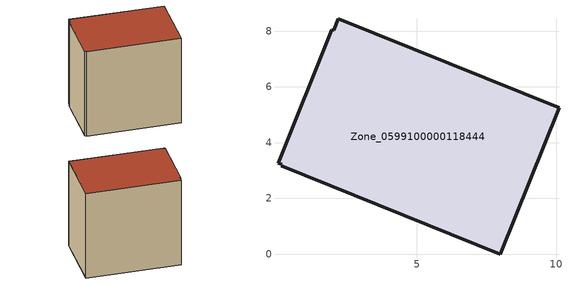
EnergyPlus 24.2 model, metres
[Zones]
Zone_0599100000118444
 floor ground (C_G): 10.1,5.25 7.99,0 0.13,3.17 0.15,3.22 0.02,3.26 1.94,8.04 2.02,8.03 2.17,8.43 z0
 wall outside (C_F): 7.99,0 10.1,5.25 2.17,8.43 2.02,8.03 1.94,8.04 0.02,3.26 0.15,3.22 0.13,3.17 7.99,0 z0:8.47
 roof outside (C_R): 1.94,8.04 0.02,3.26 0.15,3.22 0.13,3.17 7.99,0 10.1,5.25 2.17,8.43 2.02,8.03 z8.47
[BUILDING]
Pand.0599100000118444: North Axis=0; Terrain=City; Loads Convergence Tolerance Value=0.04; Temperature Convergence Tolerance Value=0.4; Solar Distribution=FullExterior; Maximum Number of Warmup Days=25; Minimum Number of Warmup Days=1
[Site:Location]
Rotterdam.The.Hague.AP_ZH_NLD Design_Conditions: Latitude=51.96; Longitude=4.45; Time Zone=1; Elevation=-4.5
[SITE:GROUNDTEMPERATURE:BUILDINGSURFACE]
18, 18, 18, 18, 18, 18, 18, 18, 18, 18, 18, 18
[MATERIAL] Thermal Absorptance=0.9; Solar Absorptance=0.7; Visible Absorptance=0.7
Name | Roughness | Thickness | Conductivity | Density | Specific Heat
G.TC.1975-1991 | MediumSmooth | 0.15 | 0.288461 | 540 | 1210
F.TC.1975-1991 | Rough | 0.3 | 0.230769 | 1920 | 840
R.TC.1975-1991 | MediumRough | 0.2 | 0.153846 | 1500 | 1000
[CONSTRUCTION]
C_G: G.TC.1975-1991
C_F: F.TC.1975-1991
C_R: R.TC.1975-1991
[ZONE]
Zone_0599100000118444: Type=1; Multiplier=1; Ceiling Height=Autocalculate; Volume=Autocalculate; Floor Area=autocalculate; Part of Total Floor Area=Yes
[ZONEINFILTRATION:DESIGNFLOWRATE]
Infil_Zone_0599100000118444: Zone or ZoneList or Space or SpaceList=Zone_0599100000118444; Schedule=AlwaysOn; Design Flow Rate Calculation Method=Flow/Area; Flow Rate per Floor Area=0.003; Constant Term Coefficient=1; Temperature Term Coefficient=0; Velocity Term Coefficient=0; Velocity Squared Term Coefficient=0
[HVACTEMPLATE:ZONE:IDEALLOADSAIRSYSTEM]
Zone_0599100000118444: Maximum Heating Supply Air Temperature=50; Minimum Cooling Supply Air Temperature=13; Maximum Heating Supply Air Humidity Ratio=0.0156; Minimum Cooling Supply Air Humidity Ratio=0.0077; Heating Limit=NoLimit; Cooling Limit=NoLimit; Dehumidification Control Type=ConstantSensibleHeatRatio; Cooling Sensible Heat Ratio=0.7; Dehumidification Setpoint=60; Humidification Control Type=None; Humidification Setpoint=30; Outdoor Air Method=None; Outdoor Air Flow Rate per Person=0.00944; Outdoor Air Flow Rate per Zone Floor Area=0; Outdoor Air Flow Rate per Zone=0; Demand Controlled Ventilation Type=None; Outdoor Air Economizer Type=NoEconomizer; Heat Recovery Type=None; Sensible Heat Recovery Effectiveness=0.7; Latent Heat Recovery Effectiveness=0.65
[ZONECONTROL:THERMOSTAT]
ThermostatControl_Zone_0599100000118444: Zone or ZoneList=Zone_0599100000118444; Control Type Schedule=DualSetpointControlType; Control 1=Thermostat_Zone_0599100000118444; Temperature Difference Between Cutout And Setpoint=0
[THERMOSTATSETPOINT:DUALSETPOINT]
Thermostat_Zone_0599100000118444: Heating Setpoint Temperature Schedule=HeatingSetpoint_Zone_0599100000118444; Cooling Setpoint Temperature Schedule=CoolingSetpoint_Zone_0599100000118444
[SCHEDULE:COMPACT]
HeatingSetpoint_Zone_0599100000118444: Through: 12/31, For: AllDays, Until: 24:00, 21
CoolingSetpoint_Zone_0599100000118444: Through: 12/31, For: AllDays, Until: 24:00, 24
DualSetpointControlType: Through: 12/31, For: AllDays, Until: 24:00, 4
AlwaysOn: Through: 12/31, For: AllDays, Until: 24:00, 1
